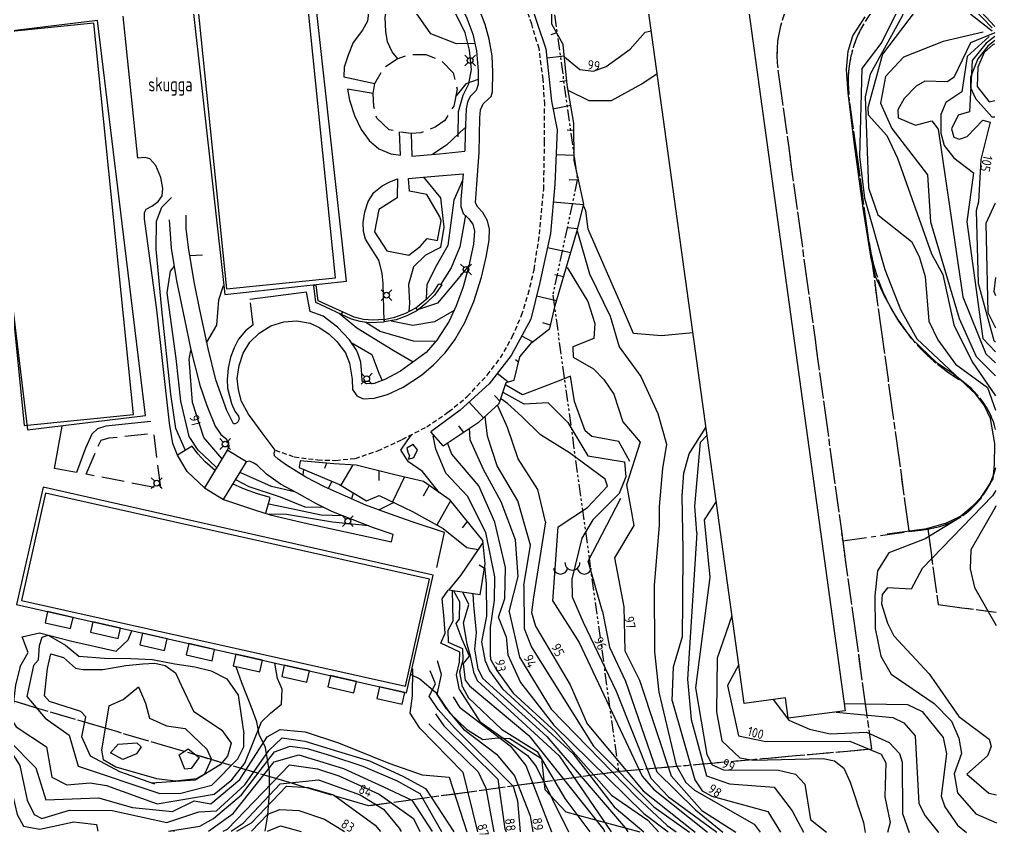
# Model space of a CAD drawing. Header units: metres. Extents: x 148035 to 148980, y 6395313 to 6395676.
# Drawn here: x 148349.6 to 148451.9, y 6395348.4 to 6395433.8 of the extents above; entities that cross this region are included whole.
import ezdxf

# ---------------------------------------------------------------- set-up
doc = ezdxf.new("R2010")
doc.units = ezdxf.units.M
for name, pattern in [('CENTERX2', [4, 2.5, -0.5, 0.5, -0.5]), ('DASHED', [0.75, 0.5, -0.25]), ('PHANTOM', [2.5, 1.25, -0.25, 0.25, -0.25, 0.25, -0.25]), ('Specialområde', [3.2, 2.4, -0.8])]:
    doc.linetypes.add(name, pattern=pattern)
for name, color, linetype in [('M-BEF-BELYSNINGSSTOLPE', 4, 'Continuous'), ('M-BEF-MARKLINJE', 4, 'Continuous'), ('M-BEF-MUR', 4, 'Stödmur'), ('M-BEF-NIVÅKURVA-PRIMÄR-0.5M', 250, 'Continuous'), ('M-BEF-NIVÅKURVA-PRIMÄR-1.0M', 250, 'Continuous'), ('M-BEF-SLÄNT', 4, 'Continuous'), ('M-BEF-TRAPPA', 4, 'Continuous'), ('M-BEF-VÄGKANT', 13, 'DASHED'), ('M-BEF-VÄGKANTSTÖD', 13, 'Continuous'), ('M-GR-ANVÄNDNINGSGRÄNS', 4, 'CENTERX2'), ('M-GR-FASTIGHETSGRÄNS', 3, 'PHANTOM'), ('M-HUS-SOCKEL', 1, 'Continuous'), ('M-HUS-YTTER', 3, 'Continuous')]:
    doc.layers.add(name, color=color, linetype=linetype)
doc.layers.add('M-BEF-HÄCK', color=4, linetype='Häck', lineweight=18)
doc.layers.add('M-BEF-SPECIALOMRÅDE', color=4, linetype='Specialområde', lineweight=25)
doc.styles.add('ISO', font='iso.shx', dxfattribs={"height": 2.5})
doc.linetypes.add('Häck', pattern='A,10,[103,sma.shx,S=0.2,R=0,X=0,Y=0],0', length=10)
doc.linetypes.add('Stödmur', pattern='A,3,[104,sma.shx,S=1,R=0,X=0,Y=0],3', length=6)

# ---------------------------------------------------------------- blocks, each defined once
blk = doc.blocks.new('PRI_M_BERG')
for centre, radius, start, end in [((-1.25, 0.43), 0.765, 192.2902, 347.7098), ((0, 0.87), 0.784, 180, 0), ((1.25, 0.43), 0.765, 192.2902, 347.7098)]:
    blk.add_arc(centre, radius, start, end)
blk = doc.blocks.new('PRI_L_BELYS')
for points in [[(-0.21, 0.21, 0), (-0.57, 0.57, 0)], [(0.21, 0.21, 0), (0.57, 0.57, 0)], [(-0.21, -0.21, 0), (-0.57, -0.57, 0)], [(0.21, -0.21, 0), (0.57, -0.57, 0)]]:
    blk.add_polyline3d(points)
blk.add_circle((0, 0), 0.3)

msp = doc.modelspace()

# ---------------------------------------------------------------- linework, layer by layer
at = {"layer": 'M-BEF-HÄCK', "lineweight": -3, "flags": 128}
msp.add_lwpolyline([(148395.52, 6395421.55), (148395.54, 6395424.22), (148396.04, 6395425.91), (148396.62, 6395427.09), (148396.89, 6395428.59), (148396.7, 6395430.63), (148396.24, 6395432.45), (148394.28, 6395436.46), (148391.35, 6395442.27), (148389.35, 6395446.04), (148388.62, 6395447.72)], dxfattribs=at)
at = {"layer": 'M-BEF-MARKLINJE', "lineweight": -3, "flags": 128}
for points in [[(148375.29, 6395348.78), (148375.58, 6395350.46), (148375.73, 6395352.8), (148375.76, 6395355.02), (148375.34, 6395357.56), (148374.67, 6395358.91), (148374.42, 6395360.25), (148373.81, 6395361.86), (148372.86, 6395364.34), (148372.26, 6395366.02)], [(148390.54, 6395365.22), (148391.49, 6395364.76), (148393.12, 6395363.36), (148394.6, 6395361.21), (148396.37, 6395359.5), (148398.09, 6395358.4), (148399.67, 6395358.57)], [(148399.67, 6395358.57), (148400.93, 6395358.52), (148404.22, 6395356.41), (148404.6, 6395353.17), (148406.77, 6395350.82), (148414.53, 6395348.71), (148414.53, 6395348.71)]]:
    msp.add_lwpolyline(points, dxfattribs=at)
at = {"layer": 'M-BEF-MUR', "lineweight": -3, "flags": 128}
for points in [[(148389.17, 6395429.73), (148388.59, 6395430.47), (148388.11, 6395431.5), (148387.92, 6395432.6), (148387.86, 6395434.07), (148388.05, 6395435.17), (148388.38, 6395436.26), (148389.05, 6395437.43), (148389.38, 6395438.47), (148389.43, 6395439.59), (148389.27, 6395440.49), (148388.73, 6395441.66), (148387.92, 6395442.55), (148386.84, 6395443.07), (148385.66, 6395443.22), (148384.31, 6395442.82), (148383.23, 6395442.11), (148382.53, 6395441.23), (148382.05, 6395440.15)], [(148366.11, 6395388.18), (148365.62, 6395389.41), (148365.28, 6395391.53), (148363.93, 6395403.41), (148362.64, 6395412.95), (148362.64, 6395413.63), (148362.82, 6395413.97), (148363.43, 6395414.29), (148364.09, 6395414.76), (148364.5, 6395415.37), (148364.57, 6395416.15), (148364.36, 6395417.3), (148363.84, 6395418.54), (148363.2, 6395419.25), (148362.71, 6395419.39), (148361.96, 6395419.31), (148360.43, 6395434.19)], [(148380.02, 6395403.26), (148379.63, 6395405.28), (148373.67, 6395404.52)], [(148384.87, 6395399.19), (148384.12, 6395400.29), (148382.85, 6395401.62), (148381.37, 6395402.77), (148380.02, 6395403.26)], [(148353.21, 6395386.78), (148354.04, 6395391.25)], [(148370.04, 6395386.59), (148369.02, 6395387.49), (148368.25, 6395388.35), (148367.64, 6395389.12), (148366.11, 6395388.18)], [(148375.36, 6395382.1), (148375.83, 6395383.76), (148374.48, 6395384.14), (148373.13, 6395384.62), (148371.92, 6395385.17)]]:
    msp.add_lwpolyline(points, dxfattribs=at)
at = {"layer": 'M-BEF-MUR', "linetype": 'Continuous', "lineweight": -3, "flags": 128}
for points in [[(148380.63, 6395405.99), (148380.35, 6395405.95)], [(148380.35, 6395405.95), (148380.56, 6395404.22), (148384.3, 6395402.48), (148385.19, 6395402.22), (148386.18, 6395402.1), (148387.76, 6395402.15)], [(148387.75, 6395402.4), (148386.58, 6395402.33), (148385.59, 6395402.42), (148384.6, 6395402.67), (148380.83, 6395404.38), (148380.63, 6395405.99)], [(148387.75, 6395402.4), (148388.86, 6395402.64), (148390.01, 6395403.06), (148391.06, 6395403.63), (148392.34, 6395404.68), (148392.95, 6395405.32), (148393.47, 6395406.16)], [(148393.8, 6395406.03), (148393.04, 6395404.96), (148392.13, 6395404.1), (148391.18, 6395403.31), (148390.12, 6395402.8), (148389.01, 6395402.36), (148387.76, 6395402.15)], [(148393.47, 6395406.16), (148393.8, 6395406.03)], [(148391.06, 6395403.63), (148391.25, 6395403.37)], [(148383.43, 6395403.21), (148383.23, 6395402.98)], [(148387.75, 6395402.4), (148387.76, 6395402.15)], [(148387.75, 6395402.4), (148387.76, 6395402.15)]]:
    msp.add_lwpolyline(points, dxfattribs=at)
at = {"layer": 'M-BEF-NIVÅKURVA-PRIMÄR-0.5M', "lineweight": -3}
for points in [[(148445.75, 6395437.37), (148443.7, 6395437.41), (148442.94, 6395436.81), (148442.02, 6395434.21), (148438.66, 6395428.11), (148438.14, 6395425.74), (148438.5, 6395416.21), (148439.48, 6395413.38), (148443, 6395410.57), (148443.8, 6395409.02), (148444.42, 6395406.91), (148444.8, 6395402.22), (148445.74, 6395400.28), (148447.61, 6395397.74), (148450.96, 6395395.29), (148451.81, 6395392.92)], [(148451.44, 6395432.98), (148449.43, 6395435.07)], [(148450.49, 6395432.5), (148446.3, 6395431.54), (148442.16, 6395429.89), (148440.28, 6395427.88), (148439.74, 6395425.07), (148440.93, 6395422.44), (148444.66, 6395417.58), (148444.99, 6395412.66), (148448, 6395402.5), (148449.78, 6395398.53), (148451.8, 6395396.5)], [(148451.13, 6395432.07), (148448.82, 6395429.98), (148448.28, 6395426.25), (148446.58, 6395425.14), (148446.08, 6395423.9), (148446.06, 6395421.92), (148446.41, 6395420.65), (148447.43, 6395419.36), (148449.49, 6395417.77), (148448.79, 6395412.64), (148450.48, 6395400.42), (148451.79, 6395399.02)], [(148451.73, 6395431.63), (148450.98, 6395431.06), (148449.96, 6395429.71), (148449.18, 6395427.8), (148449.18, 6395426.73), (148449.7, 6395425.56), (148451.43, 6395423.64), (148451.74, 6395423.63)], [(148407.01, 6395426.43), (148409.18, 6395425.37), (148411.58, 6395425.34), (148414.76, 6395427.09), (148416.34, 6395428.19)], [(148397.6, 6395427.56), (148396.31, 6395427.1), (148395.3, 6395425.86)], [(148395.95, 6395416.99), (148395.04, 6395414.91), (148394.42, 6395410.16), (148393.29, 6395408.15), (148392.21, 6395406.07), (148392.17, 6395404.59)], [(148366.93, 6395388.68), (148365.94, 6395390.99), (148365.41, 6395394.6), (148364.46, 6395403.45), (148363.86, 6395409.79), (148363.89, 6395412.7), (148364.47, 6395414.19), (148365.46, 6395415.19)], [(148451.76, 6395414.6), (148451.74, 6395414.52), (148450.78, 6395412.46)], [(148450.78, 6395412.46), (148450.98, 6395403.16), (148451.79, 6395401.53)], [(148407.96, 6395411.69), (148409.25, 6395407.21), (148411.42, 6395402.76), (148412.38, 6395399.53), (148414.64, 6395396.44), (148416.41, 6395392.57), (148417.33, 6395389.36), (148416.92, 6395386.79), (148416.55, 6395382.83), (148416.57, 6395380.86)], [(148396.66, 6395408.12), (148395.01, 6395406.11), (148393.35, 6395404.13), (148391.44, 6395403.48)], [(148369.16, 6395399.96), (148370.21, 6395401.83), (148370.43, 6395404.47), (148370.91, 6395405.98)], [(148393.08, 6395400.1), (148390.82, 6395400.14), (148387.32, 6395401.14), (148385.85, 6395402.11)], [(148384.31, 6395399.99), (148386.45, 6395398.73), (148387.19, 6395396.78), (148387.56, 6395396.02)], [(148370.76, 6395387.85), (148368.85, 6395390.03), (148367.66, 6395393.71), (148367.33, 6395398.26), (148367.51, 6395399.15)], [(148413.49, 6395387.54), (148412.35, 6395389.64), (148409.52, 6395390.15), (148408.8, 6395390.75), (148407.68, 6395393.83), (148407.28, 6395396.47), (148406.43, 6395396.13)], [(148406.43, 6395396.13), (148404.43, 6395395.34), (148402.23, 6395394.52), (148400.5, 6395395.53)], [(148407.18, 6395388.43), (148404.14, 6395390.33), (148402.16, 6395392.25), (148400.68, 6395393.6), (148400.06, 6395394.06)], [(148402.37, 6395374.52), (148403.1, 6395378.75), (148401.77, 6395383.4), (148399.61, 6395387.08), (148398.57, 6395390.19), (148398.34, 6395392.26)], [(148393.54, 6395384.26), (148391.77, 6395386.48), (148390.29, 6395387.5), (148389.5, 6395388.72), (148390.18, 6395389.71), (148390.65, 6395390.36)], [(148400.54, 6395369.21), (148399.73, 6395371.21), (148400.38, 6395373.17), (148400.47, 6395376.44), (148399.34, 6395381.17), (148397.68, 6395384.98), (148394.83, 6395388.31), (148394.4, 6395389.5)], [(148420.52, 6395380.06), (148420.3, 6395382.84), (148420.88, 6395389.55), (148421.58, 6395390.3)], [(148405.43, 6395372.88), (148405.99, 6395380.67), (148409.04, 6395382.71), (148411.14, 6395384.95), (148410.91, 6395385.67), (148407.18, 6395388.43)], [(148378.36, 6395384.34), (148375.96, 6395384.9), (148372.75, 6395386.36)], [(148379.3, 6395386.7), (148379.23, 6395386.11)], [(148384.52, 6395384.2), (148384.34, 6395383.61)], [(148451.82, 6395384.48), (148451.5, 6395383.92), (148444.11, 6395376.31), (148442.96, 6395374.15), (148440.49, 6395374.28), (148439.94, 6395373.59), (148439.84, 6395372.62), (148440.48, 6395370.58), (148441.14, 6395369.26), (148444.86, 6395365.28), (148447.94, 6395360.82), (148451.15, 6395358.42), (148451.35, 6395357.67), (148450.95, 6395356.7), (148448.79, 6395354.78), (148451.09, 6395352.76), (148451.89, 6395352.62)], [(148410.63, 6395371.83), (148409.14, 6395377.08), (148412.54, 6395383.68)], [(148383.45, 6395381.82), (148381.17, 6395381.91), (148377.51, 6395382.66), (148375.66, 6395383.07)], [(148416.57, 6395380.86), (148416.03, 6395374.54), (148416.09, 6395367.59), (148416.52, 6395363.36), (148418.34, 6395355.7), (148419.35, 6395353.9), (148420.26, 6395353.09), (148426.51, 6395349.52), (148427.13, 6395348.69)], [(148420.52, 6395380.06), (148419.54, 6395364.71), (148419.92, 6395360.5), (148421.52, 6395354.6), (148423.93, 6395353.75), (148428.61, 6395353.41), (148430.5, 6395350.92), (148431.67, 6395348.68)], [(148398.37, 6395366.56), (148397.99, 6395368.63), (148398.52, 6395371.33), (148398.49, 6395374.71), (148398.3, 6395376.56)], [(148395.97, 6395363.91), (148395.69, 6395365.5), (148396.03, 6395366.75), (148396.01, 6395367.9), (148394.5, 6395368.57), (148394.45, 6395369.84), (148394.99, 6395370.84), (148394.95, 6395372.48), (148394.9, 6395373.97)], [(148402.37, 6395374.52), (148402.41, 6395370.02), (148403.18, 6395368.06), (148409.67, 6395357.71), (148416.01, 6395351.33), (148419.73, 6395348.7)], [(148397.17, 6395365.33), (148396.84, 6395366.99), (148396.46, 6395368.39), (148396.08, 6395370.62), (148396.61, 6395372.54), (148396, 6395373.84)], [(148405.43, 6395372.88), (148408.2, 6395368.58), (148414.8, 6395354.56), (148415.96, 6395353.21), (148421.61, 6395348.7)], [(148410.63, 6395371.83), (148411.37, 6395368.08), (148413.05, 6395364.5), (148416.31, 6395355.01), (148420.36, 6395351.04), (148423.25, 6395348.7)], [(148424.19, 6395371.37), (148422.64, 6395366.92), (148422.58, 6395361.3), (148423.13, 6395358.27), (148425.03, 6395356.49), (148426.43, 6395356.22), (148433.75, 6395356.41), (148434.94, 6395356.15), (148435.92, 6395355.39), (148436.57, 6395353.93), (148437.98, 6395349.7), (148438.15, 6395348.67)], [(148351.03, 6395366.14), (148351.56, 6395366.74), (148351.64, 6395368.24), (148351.94, 6395369.13), (148352.56, 6395369.32), (148354.38, 6395368.29), (148355.76, 6395367.12), (148358.46, 6395366.93), (148361.21, 6395366.89), (148363.49, 6395366.78), (148365.84, 6395366.33), (148367.93, 6395366), (148369.63, 6395365.59), (148371.27, 6395364.76), (148372.47, 6395363.05), (148372.76, 6395360.88), (148373.04, 6395358.99)], [(148400.54, 6395369.21), (148400.71, 6395367.27), (148402.04, 6395364.39), (148405.54, 6395359.91), (148414.95, 6395350.65), (148417.51, 6395348.71)], [(148348.46, 6395366.25), (148347.82, 6395363.95), (148347.7, 6395360.47), (148348.43, 6395358.31), (148351.26, 6395355.44), (148352.31, 6395352.09), (148357.84, 6395352.3), (148361.4, 6395351.27), (148365.58, 6395350.86), (148367.86, 6395351.96), (148369.61, 6395351.65), (148372.65, 6395354.22), (148375.5, 6395358.69), (148376.87, 6395359.44), (148378.34, 6395359.32), (148379.49, 6395359.21), (148382.97, 6395358.04), (148388.25, 6395355.93), (148391.73, 6395354.7), (148394.57, 6395354.46), (148396.42, 6395348.74)], [(148351.03, 6395366.14), (148350.33, 6395362.89), (148352.24, 6395360.62), (148354.74, 6395358.84), (148355.69, 6395355.6), (148364.24, 6395352.73), (148366.44, 6395352.77), (148369.71, 6395353.61), (148372.42, 6395356.37), (148373.06, 6395357.64), (148373.04, 6395358.99)], [(148398.37, 6395366.56), (148398.78, 6395365.59), (148400.14, 6395363.71), (148407.53, 6395356.92), (148411.85, 6395351.34), (148414.94, 6395348.71)], [(148346.07, 6395365.29), (148346.01, 6395359.65), (148348.59, 6395353.69), (148349.3, 6395350.54), (148349.99, 6395349.32), (148351.7, 6395349.01), (148355.25, 6395349.78), (148357.61, 6395349.49), (148357.76, 6395348.81)], [(148393.42, 6395361.55), (148392.48, 6395362.95), (148393.12, 6395364.25), (148392.59, 6395365.61)], [(148397.17, 6395365.33), (148397.5, 6395364.58), (148406.09, 6395356.68), (148411.55, 6395348.72)], [(148358.92, 6395361.93), (148360.43, 6395362.59), (148362.03, 6395363.92), (148362.75, 6395362.21), (148363.17, 6395360.62), (148364.96, 6395359.83), (148366.92, 6395359.57)], [(148395.97, 6395363.91), (148396.58, 6395362.76), (148400.06, 6395359.49), (148403.79, 6395357.13), (148406.68, 6395352.22), (148409.29, 6395348.72)], [(148394.97, 6395362.86), (148395.66, 6395361.79), (148400.94, 6395357.72), (148402.6, 6395355.67), (148405.28, 6395348.73)], [(148358.92, 6395361.93), (148358.14, 6395357.29), (148358.32, 6395356.3), (148359.64, 6395355.55), (148363.91, 6395354.33), (148365.88, 6395354.07), (148368.09, 6395354.3), (148368.98, 6395354.79), (148369.66, 6395356.34), (148369.22, 6395357.35), (148366.92, 6395359.57)], [(148428.52, 6395362.6), (148430.16, 6395360.43), (148432.3, 6395359.48), (148434.47, 6395359.01), (148438.28, 6395359.16), (148440.67, 6395358.1), (148441.75, 6395356.92), (148442.01, 6395356.04), (148442.06, 6395350.65), (148442.76, 6395348.67)], [(148435.94, 6395362.19), (148442.58, 6395362.06), (148444.12, 6395361.34), (148446.33, 6395358.6), (148446.66, 6395356.91), (148446.1, 6395352.47), (148446.49, 6395351.36), (148447.8, 6395349.44), (148448.77, 6395348.66)], [(148393.42, 6395361.55), (148395.11, 6395359.61), (148401.26, 6395353.5), (148401.73, 6395351.98), (148401.99, 6395348.73)], [(148392.45, 6395360.03), (148397.62, 6395355.02), (148398.4, 6395353.29), (148399.26, 6395348.74)], [(148365.15, 6395348.79), (148368.46, 6395349.33), (148369.86, 6395350.12), (148372.82, 6395352.62), (148376.25, 6395357.1), (148377.9, 6395357.69), (148379.69, 6395357.46), (148382.14, 6395356.73), (148385.52, 6395355.62), (148389.11, 6395354.07), (148391.5, 6395352.74), (148393.75, 6395348.75)], [(148370.88, 6395348.78), (148371.36, 6395349.02), (148377.84, 6395355.74), (148380.77, 6395355.33), (148383, 6395354.6), (148387.24, 6395352.66), (148390.82, 6395350.11), (148391.48, 6395348.75)], [(148372.33, 6395348.78), (148373.86, 6395349.66), (148377.52, 6395353.5), (148379.79, 6395353.37), (148382.46, 6395352.6), (148386.8, 6395349.44), (148387.37, 6395348.76)], [(148375.55, 6395348.78), (148376.88, 6395349.37), (148379.05, 6395348.77)]]:
    msp.add_lwpolyline(points, dxfattribs=at)
at = {"layer": 'M-BEF-NIVÅKURVA-PRIMÄR-1.0M', "lineweight": -3}
for points in [[(148397.24, 6395431.34), (148395.34, 6395431.28), (148392.63, 6395432.34), (148391.12, 6395434.56), (148390.62, 6395438.44), (148389.88, 6395441.3), (148388.55, 6395442.91), (148386.25, 6395443.78), (148384, 6395443.82), (148381.21, 6395443.2), (148379.45, 6395442.52)], [(148451.72, 6395433.1), (148448.91, 6395436.17), (148444.98, 6395438.09), (148443.8, 6395437.83), (148442.66, 6395437.07), (148439.9, 6395431.46), (148437.78, 6395428.71), (148437.56, 6395419.49), (148438.07, 6395415.13), (148440.19, 6395407.65), (148441.83, 6395403.46), (148443.57, 6395400.37), (148449.79, 6395394.53)], [(148451.45, 6395432.62), (148449.22, 6395434.37), (148448.99, 6395435.31), (148447.93, 6395436.64), (148446.85, 6395437.27), (148444.6, 6395437.03), (148443.94, 6395436.62), (148443.37, 6395434.71), (148439.95, 6395430.22), (148438.44, 6395424.59), (148438.45, 6395423.84), (148440.42, 6395421.69), (148441.54, 6395419.3), (148445.1, 6395409.3), (148446.29, 6395407.13), (148447.42, 6395401.85), (148449.37, 6395397.96), (148451.8, 6395394.42)], [(148406.63, 6395429.92), (148408.26, 6395428.61), (148409.68, 6395428.43), (148411.02, 6395428.91), (148413.53, 6395430.74), (148415.11, 6395432.51), (148415.73, 6395432.66)], [(148451.72, 6395432.43), (148449.17, 6395431.39), (148447.43, 6395427.75), (148446.75, 6395427.31), (148444.41, 6395427.37), (148443.49, 6395426.85), (148442.23, 6395425.58), (148441.57, 6395424.38), (148441.6, 6395423.54), (148443.43, 6395422.77), (148445.13, 6395423.24), (148445.79, 6395422.37), (148448.37, 6395404.79), (148450.78, 6395398.81), (148451.8, 6395397.86)], [(148451.72, 6395432.05), (148450.83, 6395431.37), (148449.35, 6395429.56), (148449.09, 6395424.17), (148447.87, 6395423.81), (148447.18, 6395422.39), (148447.43, 6395421.51), (148448.04, 6395421.31), (148448.82, 6395421.58), (148450.48, 6395423.3), (148451.25, 6395423.1), (148450.25, 6395419.18), (148450.03, 6395414.74)], [(148451.73, 6395431.27), (148451.55, 6395431.24), (148450.6, 6395430.38), (148449.93, 6395428.85), (148449.86, 6395426.83), (148451.12, 6395425.2), (148451.74, 6395425.35)], [(148396.22, 6395422.51), (148394.29, 6395420.69), (148392.84, 6395419.72)], [(148391.86, 6395417.31), (148393.64, 6395415.15), (148394, 6395412.08), (148393.66, 6395409.94), (148392.07, 6395409.16), (148390.83, 6395407.92), (148390.3, 6395406.06), (148390.42, 6395404.12), (148390.34, 6395403.24)], [(148420.09, 6395401), (148416.81, 6395400.71), (148413.86, 6395400.93), (148412.53, 6395404.12), (148410.79, 6395408.04), (148409.13, 6395411.87), (148408.88, 6395413.78), (148408.66, 6395414.27)], [(148450.03, 6395414.74), (148449.76, 6395413.82), (148449.98, 6395406.22), (148451.64, 6395400.21), (148451.79, 6395400.03)], [(148396.26, 6395413.33), (148395.68, 6395410.03), (148394.77, 6395407.82), (148393.7, 6395406.1)], [(148367.41, 6395409.11), (148368.71, 6395409.19)], [(148370.16, 6395386.94), (148368.28, 6395388.73), (148367.34, 6395390.16), (148366.44, 6395393.86), (148365.98, 6395398.32), (148365.03, 6395405.2), (148365.37, 6395407.49), (148365.8, 6395408)], [(148406.92, 6395407.85), (148409.1, 6395404.29), (148409.82, 6395402), (148409.71, 6395400.41), (148407.52, 6395399.53), (148407.57, 6395398.47)], [(148451.78, 6395406.82), (148451.63, 6395405.35), (148451.78, 6395404.92)], [(148390.81, 6395397.95), (148388.7, 6395399.17), (148384.9, 6395401.5), (148383.05, 6395403.04)], [(148395.09, 6395403.34), (148393.04, 6395402.16), (148390.76, 6395401.77), (148388.5, 6395402.23)], [(148407.57, 6395398.47), (148409.69, 6395397.23), (148410.76, 6395396.13), (148411.82, 6395394.57), (148412.77, 6395391.7), (148414.56, 6395389.54), (148413.15, 6395385.09), (148413.9, 6395380.84), (148411.87, 6395377.42), (148412.86, 6395372.31)], [(148404.95, 6395393.68), (148402.41, 6395393.53), (148400.21, 6395394.76)], [(148404.66, 6395381.2), (148403.84, 6395384.59), (148401.78, 6395387.82), (148400.66, 6395391.09), (148399.65, 6395393.38)], [(148404.95, 6395393.68), (148406.99, 6395391.62), (148409.09, 6395388.13), (148412.92, 6395387.48), (148413.08, 6395385.93), (148412.36, 6395384.16), (148409.63, 6395381.43), (148408.47, 6395379.51), (148407.43, 6395375.2), (148407.46, 6395373.34), (148408.59, 6395370.68)], [(148400.85, 6395371.77), (148401.8, 6395375.49), (148401.5, 6395379.32), (148400.01, 6395383.32), (148398.15, 6395386.7), (148396.77, 6395389.81), (148396.7, 6395391.03)], [(148417.91, 6395362.45), (148418.05, 6395366), (148419.02, 6395369.21), (148419.04, 6395372.89), (148419.09, 6395378.3), (148418.96, 6395383.95), (148419.15, 6395386.32), (148419.7, 6395388.35), (148421.45, 6395391.11)], [(148398.9, 6395367.08), (148398.88, 6395370.13), (148399.33, 6395372.99), (148399.35, 6395375.45), (148398.39, 6395380.08), (148396.49, 6395383.91), (148394.22, 6395386.31), (148393.18, 6395388.81), (148392.9, 6395390.22)], [(148381.35, 6395382.72), (148379.47, 6395382.76), (148376.91, 6395383.81), (148373.61, 6395384.89), (148372.28, 6395385.58)], [(148382.27, 6395385.46), (148381.91, 6395384.74)], [(148451.24, 6395385.24), (148449.88, 6395383.23), (148447.75, 6395381.45), (148444.43, 6395379.42), (148440.62, 6395377.95), (148439.43, 6395376.07), (148439.14, 6395373.46), (148439.19, 6395370.04), (148439.77, 6395367.12), (148440.86, 6395365.26), (148445.37, 6395362.19), (148447.19, 6395360.31), (148447.97, 6395358.55), (148448.23, 6395356.94), (148447.46, 6395354.79), (148447.82, 6395352.82), (148449.74, 6395350.62), (148451.9, 6395349.66)], [(148388.77, 6395383.22), (148387.23, 6395382.47)], [(148422.54, 6395383.33), (148421.29, 6395381.41), (148421.86, 6395375.42), (148420.36, 6395363.81), (148421.55, 6395356.83), (148422.12, 6395355.76), (148423.3, 6395355.21), (148429.05, 6395355.17), (148430.86, 6395354.76), (148431.81, 6395353.71), (148432.43, 6395350.03), (148434.08, 6395348.68)], [(148451.83, 6395382.87), (148451.77, 6395382.71), (148449.2, 6395378.27), (148449.14, 6395376.28), (148449.6, 6395374.32), (148451.85, 6395370.34)], [(148386.16, 6395380.79), (148382.35, 6395381.18), (148377.53, 6395381.96), (148375.7, 6395382.01)], [(148404.66, 6395381.2), (148403.39, 6395373.31), (148403.2, 6395371.71), (148403.61, 6395370.28), (148407.23, 6395364.13), (148409.03, 6395360.04), (148414.88, 6395353.01), (148420.35, 6395348.7)], [(148395.65, 6395363.62), (148395.34, 6395365.17), (148395.66, 6395366.52), (148395.69, 6395367.55), (148393.68, 6395368.48), (148394.16, 6395369.56), (148394.01, 6395371.42), (148393.84, 6395373.14), (148394.47, 6395374.04)], [(148396.29, 6395364.59), (148396.08, 6395366.35), (148396.7, 6395367.14), (148395.93, 6395368.88), (148395.31, 6395370.55), (148395.64, 6395371.05), (148395.69, 6395372.84), (148395.05, 6395373.93)], [(148397.62, 6395365.77), (148397.27, 6395367.87), (148397.42, 6395369.62), (148397.16, 6395372.48), (148397.07, 6395373.66)], [(148412.86, 6395372.31), (148412.97, 6395367.7), (148414.49, 6395364.61), (148417.82, 6395354.59), (148421.02, 6395350.97), (148424.61, 6395348.7)], [(148400.85, 6395371.77), (148401.94, 6395367.03), (148405.24, 6395361.58), (148414.21, 6395352.35), (148417.4, 6395349.38), (148418.36, 6395348.71)], [(148408.59, 6395370.68), (148412.07, 6395363.47), (148415.69, 6395354.34), (148417.54, 6395352.4), (148422.6, 6395348.7)], [(148349.64, 6395366.06), (148350.46, 6395367.53), (148349.84, 6395369.16), (148351.65, 6395369.59), (148355.04, 6395368.71), (148359.67, 6395367.65), (148360.93, 6395368.84), (148361.33, 6395369.78)], [(148352.48, 6395365.83), (148352.85, 6395367.37), (148354.18, 6395366.98), (148355.41, 6395365.89), (148356.19, 6395365.75), (148358.27, 6395365.73), (148360.68, 6395366.15), (148362.48, 6395366.33), (148363.73, 6395366.41), (148364.83, 6395366.15), (148365.89, 6395365.39), (148366.48, 6395364.1), (148367.79, 6395361.36), (148370.74, 6395359.37)], [(148398.9, 6395367.08), (148398.9, 6395366.81), (148399.55, 6395365.64), (148401.26, 6395363.25), (148405.71, 6395359.2), (148411.58, 6395352.58), (148415.37, 6395349.94), (148416.49, 6395348.71)], [(148349.64, 6395366.06), (148349.14, 6395364.13), (148348.7, 6395360.5), (148349.2, 6395359.73), (148352.38, 6395357.62), (148352.93, 6395354.46), (148354.51, 6395353.64), (148356.96, 6395353.85), (148358.66, 6395353.57), (148363.98, 6395351.65), (148369.96, 6395352.66), (148371.78, 6395354.16), (148373.16, 6395355.91), (148374.92, 6395360.24)], [(148363.73, 6395353.71), (148360.06, 6395355.02), (148357, 6395356.67), (148356.09, 6395358.68), (148356.52, 6395360.78), (148355.97, 6395361.34), (148352.68, 6395362.38), (148352.17, 6395362.98), (148352.48, 6395365.83)], [(148374.92, 6395360.24), (148375.86, 6395361.17), (148376.99, 6395362.11), (148377.06, 6395363.68), (148376.59, 6395364.8), (148376.29, 6395366.39)], [(148391.49, 6395359.6), (148390.49, 6395361.15), (148390.74, 6395362.99), (148390.75, 6395365.8)], [(148394.3, 6395361.61), (148393.32, 6395363.1), (148393.77, 6395365.22), (148393.33, 6395366.64)], [(148397.62, 6395365.77), (148398.06, 6395364.84), (148404.8, 6395358.71), (148413.05, 6395349.1), (148413.28, 6395348.71)], [(148424.9, 6395366.26), (148423.73, 6395364.06), (148424.86, 6395358.8), (148427.73, 6395358.19), (148436.54, 6395358.21), (148439.83, 6395356.88), (148440.31, 6395355.96), (148440.21, 6395352.41), (148440.77, 6395349.7), (148440.49, 6395348.67)], [(148346.52, 6395365.52), (148346.23, 6395361.84), (148346.7, 6395360.19), (148349.6, 6395355.69), (148350.34, 6395352.06), (148351.1, 6395350.53), (148351.91, 6395350.12), (148354.8, 6395350.98), (148359.27, 6395350.96), (148364.99, 6395349.69), (148368.33, 6395350.82), (148370.2, 6395350.92), (148373.15, 6395353.64), (148375.68, 6395357.24), (148377.08, 6395358.57), (148379.43, 6395358.23), (148382.96, 6395357.16), (148386.23, 6395356.16), (148389.71, 6395354.55), (148392.1, 6395353.28), (148395.05, 6395348.74)], [(148396.29, 6395364.59), (148396.71, 6395364.03), (148402.91, 6395358.82), (148410.77, 6395348.92), (148410.84, 6395348.72)], [(148395.65, 6395363.62), (148397.78, 6395360.29), (148402.76, 6395356.73), (148403.69, 6395355.57), (148407.06, 6395348.72)], [(148417.91, 6395362.45), (148420.29, 6395354.19), (148421.07, 6395353.03), (148422.09, 6395352.46), (148427.93, 6395350.87), (148429.28, 6395348.69)], [(148393.12, 6395361.1), (148393.99, 6395359.84), (148399.68, 6395354.24), (148400.38, 6395349.05), (148400.54, 6395348.73)], [(148394.3, 6395361.61), (148396.05, 6395359.48), (148399.53, 6395356.86), (148401.4, 6395354.61), (148403.04, 6395350.41), (148403.34, 6395348.73)], [(148435.11, 6395361.26), (148441.05, 6395360.69), (148442.2, 6395360.13), (148443.37, 6395358.78), (148443.78, 6395351.7), (148444.44, 6395350.41), (148445.84, 6395348.66)], [(148370.74, 6395359.37), (148371.73, 6395358.02), (148371.34, 6395356.66), (148370.58, 6395355.74), (148367.97, 6395354.13), (148363.4, 6395353.83)], [(148391.49, 6395359.6), (148395.98, 6395354.97), (148397.55, 6395348.74)], [(148369.34, 6395348.79), (148369.37, 6395348.8), (148371.92, 6395350.66), (148376.24, 6395356.07), (148378.82, 6395356.81), (148383.5, 6395355.36), (148387.63, 6395353.48), (148390.67, 6395352.04), (148392.8, 6395348.75)], [(148371.73, 6395348.78), (148372.97, 6395349.64), (148376.87, 6395353.74), (148380.89, 6395354.17), (148385.25, 6395352.59), (148387.7, 6395351.11), (148389.32, 6395349.1), (148389.54, 6395348.75)], [(148373.85, 6395348.78), (148375.58, 6395350.57), (148376.84, 6395351.07), (148378.8, 6395350.96), (148381.52, 6395350.04), (148383.61, 6395348.76)], [(148365.38, 6395348.79), (148365.53, 6395348.86), (148365.77, 6395348.79)]]:
    msp.add_lwpolyline(points, dxfattribs=at)
for points in [[(148390.87, 6395387.94), (148391.25, 6395388.74), (148390.81, 6395389.3), (148390.13, 6395388.94), (148390.27, 6395388.4), (148390.42, 6395388.16), (148390.3, 6395387.77)], [(148359.88, 6395357.92), (148361.84, 6395358.04), (148362.31, 6395357.64), (148361.82, 6395356.89), (148360.39, 6395356.32), (148359.1, 6395357.02)], [(148366.28, 6395356.78), (148367.21, 6395357.43), (148368.38, 6395356.5), (148367.53, 6395355.37), (148366.89, 6395355.3)]]:
    msp.add_lwpolyline(points, close=True, dxfattribs=at)
at = {"layer": 'M-BEF-SLÄNT', "lineweight": -3}
for points in [[(148393.93, 6395389.17), (148397.69, 6395391.7), (148399.81, 6395393.6), (148400.55, 6395395.82), (148401.38, 6395396.07), (148401.95, 6395398.49), (148403.22, 6395400), (148405.11, 6395401.48), (148405.66, 6395403.86), (148406.62, 6395407.09), (148407.95, 6395411.58), (148408.66, 6395414.49), (148408.08, 6395417.22), (148407.67, 6395419.07), (148407.64, 6395422.99), (148406.94, 6395427.01), (148406.51, 6395431.22), (148405.32, 6395433.37), (148405.34, 6395436.64), (148404.38, 6395441.55), (148400.58, 6395449.8)], [(148396.72, 6395448.99), (148400.4, 6395441.4), (148402.96, 6395435.98), (148404.68, 6395430.77), (148405.27, 6395425.3), (148405.87, 6395422.27), (148405.64, 6395416.6), (148405.18, 6395411.41), (148404.06, 6395406.3), (148403.11, 6395402.45), (148401.07, 6395398.64), (148398.75, 6395395.66), (148395.7, 6395392.9), (148392.63, 6395390.64)], [(148405.84, 6395432.44), (148405.22, 6395432.24)], [(148406.64, 6395430), (148404.78, 6395429.8)], [(148406.9, 6395427.41), (148406.16, 6395427.33)], [(148407.32, 6395424.82), (148405.43, 6395424.45)], [(148407.65, 6395422.22), (148406.94, 6395422.24)], [(148407.67, 6395419.59), (148405.76, 6395419.66)], [(148408.12, 6395417), (148407.14, 6395417.04)], [(148408.65, 6395414.43), (148405.47, 6395414.71)], [(148408.03, 6395411.9), (148406.92, 6395412)], [(148407.3, 6395409.39), (148404.85, 6395409.93)], [(148406.56, 6395406.88), (148405.65, 6395407.08)], [(148405.81, 6395404.36), (148403.71, 6395404.87)], [(148405.19, 6395401.8), (148404.36, 6395402.06)], [(148403.3, 6395400.06), (148402.16, 6395400.67)], [(148401.82, 6395397.94), (148401.5, 6395398.19)], [(148400.71, 6395395.87), (148399.59, 6395396.74)], [(148399.89, 6395393.83), (148399.32, 6395394.46)], [(148398.15, 6395392.11), (148396.65, 6395393.76)], [(148393.93, 6395389.17), (148392.63, 6395390.64)], [(148396.07, 6395390.61), (148395.58, 6395391.28)], [(148378.96, 6395387.61), (148378.86, 6395386.9)], [(148397.81, 6395373.57), (148398.34, 6395376.8), (148398.08, 6395379.26), (148394.66, 6395383.48), (148391.86, 6395385.44), (148388.88, 6395386.15), (148384.82, 6395387.15), (148382.49, 6395387.27), (148378.96, 6395387.61)], [(148381.72, 6395387.34), (148381.49, 6395386.78)], [(148378.86, 6395386.9), (148383.08, 6395385.11), (148385.92, 6395383.41), (148387.23, 6395383.97), (148390.73, 6395382.3), (148393.92, 6395380.5), (148396.41, 6395378.51), (148397.62, 6395378.3), (148395.76, 6395375.6), (148394.51, 6395374.05)], [(148384.49, 6395387.17), (148383.21, 6395385.04)], [(148387.19, 6395386.57), (148387.2, 6395385.53)], [(148389.88, 6395385.91), (148388.63, 6395383.3)], [(148392.46, 6395385.02), (148391.83, 6395383.9)], [(148394.71, 6395383.41), (148393.28, 6395380.86)], [(148396.46, 6395381.26), (148395.92, 6395380.58)], [(148398.1, 6395379.06), (148397.62, 6395378.3)], [(148398.26, 6395376.31), (148397.71, 6395376.68)], [(148397.81, 6395373.57), (148394.51, 6395374.05)]]:
    msp.add_lwpolyline(points, dxfattribs=at)
at = {"layer": 'M-BEF-SPECIALOMRÅDE', "lineweight": -3, "flags": 128}
for points in [[(148386.6, 6395426.08), (148386.77, 6395427.13), (148387.76, 6395428.86), (148389.11, 6395429.71), (148390.31, 6395430.17), (148392.12, 6395430.19), (148393.79, 6395429.48), (148394.99, 6395428.25), (148395.4, 6395426.53), (148395.04, 6395424.77), (148394.1, 6395423.27), (148393.11, 6395422.55), (148391.61, 6395421.97), (148390.59, 6395421.91), (148389.35, 6395422.06), (148388.27, 6395422.29), (148386.98, 6395423.5), (148386.67, 6395424.74)], [(148356.53, 6395386.2), (148357.8, 6395389.11), (148358.11, 6395389.75), (148358.96, 6395390), (148363.59, 6395390.5), (148364.34, 6395384.67)]]:
    msp.add_lwpolyline(points, close=True, dxfattribs=at)
at = {"layer": 'M-BEF-TRAPPA', "lineweight": -3}
msp.add_lwpolyline([(148371.32, 6395388.72), (148368.94, 6395384.77), (148370.94, 6395383.56), (148373.32, 6395387.51)], close=True, dxfattribs=at)
at = {"layer": 'M-BEF-VÄGKANT', "lineweight": -3}
msp.add_lwpolyline([(148376.34, 6395388.72), (148378.34, 6395388.02), (148380.8, 6395387.7), (148382.7, 6395387.65), (148384.74, 6395387.85), (148387.09, 6395388.66), (148389.64, 6395389.84), (148392.21, 6395391.16), (148394.51, 6395392.74), (148396.45, 6395394.33), (148398.56, 6395396.59), (148399.94, 6395398.39), (148401.18, 6395400.58), (148402.15, 6395402.85), (148402.85, 6395405.08), (148403.46, 6395407.63), (148404.03, 6395411.35), (148404.47, 6395416.04), (148404.56, 6395421.01), (148404.57, 6395424.97), (148404.42, 6395427.59), (148403.98, 6395430.79), (148403.21, 6395433.36), (148402.05, 6395436.75)], dxfattribs=at)
at = {"layer": 'M-BEF-VÄGKANTSTÖD', "lineweight": -3}
for points in [[(148388.21, 6395449.28), (148389.05, 6395448.05), (148391.15, 6395444.03), (148393.73, 6395439.14), (148395.78, 6395435.26), (148396.4, 6395433.99), (148397.03, 6395432.31), (148397.42, 6395430.56), (148397.62, 6395428.46), (148397.62, 6395427.05), (148397.38, 6395426.4), (148396.78, 6395425.79), (148396.49, 6395425.18), (148396.35, 6395424.49), (148396.24, 6395421.98), (148396.19, 6395420.05)], [(148379.81, 6395440.08), (148380.59, 6395440.23), (148381.65, 6395440.24), (148382.71, 6395440), (148384.05, 6395439.35), (148385.02, 6395438.37), (148385.75, 6395437.07), (148386.1, 6395435.96), (148386.15, 6395434.86), (148386.01, 6395433.68), (148385.48, 6395432.71), (148384.52, 6395431.44), (148383.97, 6395430.1), (148383.58, 6395428.85), (148383.52, 6395427.82), (148386.77, 6395427.13)], [(148376.34, 6395388.72), (148374.97, 6395390.52), (148373.54, 6395392.5), (148372.82, 6395393.81), (148372.49, 6395395.03), (148372.36, 6395396.23), (148372.55, 6395397.58), (148372.97, 6395398.87), (148373.67, 6395400.02), (148374.67, 6395400.98), (148375.88, 6395401.73), (148377.23, 6395402.15), (148378.61, 6395402.26), (148379.99, 6395402.02), (148381.03, 6395401.55), (148381.99, 6395400.89), (148382.78, 6395400.11), (148383.69, 6395398.93), (148384.14, 6395397.85), (148384.4, 6395396.15), (148384.45, 6395395.07), (148384.88, 6395394.4), (148385.56, 6395394.11), (148386.7, 6395394.17), (148388.1, 6395394.54), (148389.73, 6395395.31), (148391.65, 6395396.57), (148392.93, 6395397.65), (148394.16, 6395398.93), (148395.16, 6395400.28), (148396.22, 6395402.09), (148397.15, 6395404.3), (148397.94, 6395406.84), (148398.44, 6395408.95), (148398.74, 6395410.71), (148398.8, 6395411.88), (148398.58, 6395412.76), (148398.08, 6395413.61), (148397.56, 6395414.19), (148397.34, 6395414.62), (148397.45, 6395416.6), (148397.7, 6395419.9), (148397.79, 6395423.54), (148397.83, 6395424.37), (148398.12, 6395425), (148398.66, 6395425.48), (148398.95, 6395425.77), (148399.09, 6395426.26), (148399.14, 6395428.34), (148399.06, 6395430.02), (148398.75, 6395431.78), (148398.35, 6395433.33), (148397.73, 6395434.87)], [(148440.45, 6395379.96), (148444.61, 6395380.52), (148446.66, 6395381.12), (148448.6, 6395382.02), (148450.32, 6395383.83), (148451.55, 6395385.71), (148451.7, 6395387.21), (148451.73, 6395389.41), (148451.29, 6395392.04), (148450.6, 6395393.44), (148449.29, 6395395.19), (148447.37, 6395396.7), (148445.69, 6395397.84), (148443.01, 6395400.42), (148441.38, 6395402.69), (148440.16, 6395404.85), (148439.24, 6395406.9), (148438.76, 6395408.85), (148437.97, 6395413.83), (148436.99, 6395421), (148436.38, 6395426.15), (148436.2, 6395428.61), (148436.37, 6395430.52), (148436.85, 6395432.13), (148438.14, 6395434.14)], [(148386.6, 6395426.08), (148383.9, 6395426.54), (148384.13, 6395425.39), (148384.64, 6395423.8), (148385.33, 6395422.32), (148386.18, 6395421.17), (148387.18, 6395420.28), (148388.44, 6395419.78), (148389.48, 6395419.64), (148389.35, 6395422.06)], [(148390.59, 6395421.91), (148390.64, 6395419.53), (148393.54, 6395419.77), (148396.19, 6395420.05)], [(148396.04, 6395417.68), (148395.79, 6395414.99), (148395.79, 6395414.26), (148396.02, 6395413.51), (148396.58, 6395412.98), (148397.03, 6395412.41), (148397.23, 6395411.68), (148397.11, 6395410.3), (148396.64, 6395408.04), (148396.03, 6395405.82), (148395.31, 6395403.83), (148394.56, 6395402.22), (148393.26, 6395400.23), (148392.15, 6395398.95), (148389.48, 6395397), (148387.84, 6395396.12), (148386.7, 6395395.69), (148385.92, 6395395.66), (148385.45, 6395395.95), (148385.43, 6395396.66), (148385.32, 6395397.95), (148385.02, 6395398.76), (148384.87, 6395399.19)], [(148387.75, 6395402.23), (148387.66, 6395406.13), (148387.55, 6395407.28), (148387.19, 6395408.63), (148386.4, 6395409.88), (148385.79, 6395410.82), (148385.59, 6395411.63), (148385.55, 6395412.57), (148385.72, 6395413.68), (148386.07, 6395414.78), (148386.68, 6395415.7), (148387.55, 6395416.43), (148388.36, 6395416.85), (148389.16, 6395417.14), (148389.13, 6395415.16), (148387.2, 6395413.92), (148386.75, 6395411.61), (148388.03, 6395409.61), (148390.35, 6395409.16), (148391.52, 6395410.07), (148392.25, 6395410.89), (148393.35, 6395410.68), (148393.72, 6395412.74), (148393.58, 6395413.15), (148392.22, 6395415.5), (148390.4, 6395415.87), (148390.31, 6395417.2), (148392.66, 6395417.38), (148396.04, 6395417.68)], [(148365.22, 6395412.85), (148365.45, 6395409.9), (148366.01, 6395406.46), (148366.85, 6395402.44), (148367.49, 6395399.24), (148368.44, 6395395.52), (148369.17, 6395393.4), (148370.06, 6395391.23), (148370.65, 6395390.35), (148371.14, 6395389.97), (148371.44, 6395389.5), (148371.49, 6395389.04), (148371.32, 6395388.72)], [(148374.03, 6395401.85), (148373.24, 6395401.21), (148372.48, 6395400.35), (148372.03, 6395399.45), (148371.67, 6395398.47), (148371.43, 6395397.3), (148371.3, 6395396.12), (148371.33, 6395395.2), (148371.77, 6395393.61), (148372.1, 6395392.8), (148372.5, 6395392.27), (148372.55, 6395391.96), (148372.4, 6395391.63), (148372.16, 6395391.47), (148371.98, 6395391.46), (148371.29, 6395392.88), (148370.12, 6395396.08), (148369.32, 6395399.37), (148368.46, 6395403.42), (148367.85, 6395406.37), (148367.26, 6395409.95), (148367.02, 6395411.93), (148367.02, 6395413.33)], [(148374.03, 6395401.85), (148373.75, 6395404.15)], [(148363.3, 6395391.71), (148358.59, 6395391.22), (148357.74, 6395390.94), (148357.12, 6395390.4), (148356.46, 6395388.93), (148355.53, 6395386.38), (148353.21, 6395386.78)], [(148393.26, 6395376.44), (148394.06, 6395380.1), (148390.78, 6395381.16), (148388.3, 6395382.04), (148385.83, 6395382.97), (148383.7, 6395383.89), (148381.52, 6395384.89), (148379.56, 6395385.88), (148377.53, 6395387.16), (148376.65, 6395387.76), (148376.27, 6395388.12), (148376.22, 6395388.44), (148376.34, 6395388.72)], [(148368.94, 6395384.77), (148367.13, 6395386.47), (148366.11, 6395388.18)], [(148388.69, 6395379.89), (148386.63, 6395380.59), (148384.4, 6395381.47), (148382.28, 6395382.28), (148380.58, 6395383.13), (148378.6, 6395384.24), (148376.9, 6395385.17), (148375.43, 6395386.21), (148374.45, 6395387.14), (148374.03, 6395387.4), (148373.65, 6395387.57), (148373.32, 6395387.51)], [(148370.94, 6395383.56), (148374.26, 6395382.43), (148375.83, 6395381.95), (148379.69, 6395381.03), (148388.54, 6395379.11), (148388.69, 6395379.89)]]:
    msp.add_lwpolyline(points, dxfattribs=at)
at = {"layer": 'M-GR-ANVÄNDNINGSGRÄNS', "lineweight": -3, "flags": 128}
for points in [[(148433.09, 6395439.3, 0.255138), (148429.01, 6395428.55)], [(148440.55, 6395436.46, 0.255196), (148436.47, 6395425.71)], [(148438.56, 6395410.49, 0.225449), (148447.97, 6395396.13)], [(148451.81, 6395390.88, 0.199007), (148447.97, 6395396.13)]]:
    msp.add_lwpolyline(points, format="xyb", dxfattribs=at)
for points in [[(148429.01, 6395428.55), (148435.79, 6395379.22)], [(148438.56, 6395410.49), (148436.47, 6395425.71)], [(148438.56, 6395410.49), (148442.73, 6395380.18)], [(148435.79, 6395379.22), (148442.73, 6395380.18)], [(148442.73, 6395380.18), (148444.7, 6395380.45)], [(148444.7, 6395380.45), (148445.79, 6395372.53)], [(148435.79, 6395379.22), (148438.8, 6395357.38)], [(148445.79, 6395372.53), (148451.85, 6395371.75)], [(148386.12, 6395351.44), (148348.77, 6395362.46)], [(148438.8, 6395357.38), (148412.31, 6395355.03)], [(148412.31, 6395355.03), (148386.12, 6395351.44)]]:
    msp.add_lwpolyline(points, dxfattribs=at)
at = {"layer": 'M-GR-ANVÄNDNINGSGRÄNS', "lineweight": -3}
msp.add_lwpolyline([(148444.7, 6395380.45, 0.309274), (148451.82, 6395386.89)], format="xyb", dxfattribs=at)
at = {"layer": 'M-GR-FASTIGHETSGRÄNS', "lineweight": -3}
for points in [[(148433.09, 6395439.3, 0.255138), (148429.01, 6395428.55)], [(148440.55, 6395436.46, 0.255196), (148436.47, 6395425.71)], [(148438.56, 6395410.49, 0.225273), (148447.97, 6395396.13)], [(148451.81, 6395390.88, 0.199007), (148447.97, 6395396.13)], [(148444.7, 6395380.45, 0.309274), (148451.82, 6395386.89)]]:
    msp.add_lwpolyline(points, format="xyb", dxfattribs=at)
for points in [[(148405.6, 6395434.33), (148407.99, 6395417.04)], [(148429.01, 6395428.55), (148435.79, 6395379.22)], [(148438.56, 6395410.49), (148436.47, 6395425.71)], [(148407.99, 6395417.04), (148405.42, 6395404.96)], [(148438.56, 6395410.49), (148442.73, 6395380.18)], [(148405.42, 6395404.96), (148412.31, 6395355.03)], [(148442.73, 6395380.18), (148444.7, 6395380.45)], [(148444.7, 6395380.45), (148445.79, 6395372.53)], [(148435.79, 6395379.22), (148438.8, 6395357.38)], [(148445.79, 6395372.53), (148451.85, 6395371.75)], [(148386.12, 6395351.44), (148348.77, 6395362.46)], [(148438.8, 6395357.38), (148412.31, 6395355.03)], [(148412.31, 6395355.03), (148386.12, 6395351.44)]]:
    msp.add_lwpolyline(points, dxfattribs=at)
at = {"layer": 'M-HUS-SOCKEL', "lineweight": -3}
for points in [[(148378.96, 6395443.34), (148367.99, 6395437.56), (148371.23, 6395405.61), (148382.67, 6395406.77)], [(148357.35, 6395433.46), (148345.91, 6395432.3), (148350.06, 6395391.31), (148361.5, 6395392.47)], [(148352.29, 6395384.2), (148349.78, 6395372.98), (148389.98, 6395363.98), (148392.49, 6395375.2)]]:
    msp.add_lwpolyline(points, close=True, dxfattribs=at)
at = {"layer": 'M-HUS-YTTER', "lineweight": -3}
msp.add_lwpolyline([(148422.01, 6395463.32), (148436.05, 6395361.39), (148430.06, 6395360.62), (148429.79, 6395362.77), (148425.46, 6395362.19), (148410.72, 6395468.92)], dxfattribs=at)
for points in [[(148383.81, 6395406.44), (148380.37, 6395437.49), (148367.62, 6395436.08), (148371.06, 6395405.03)], [(148362.75, 6395392.36), (148357.71, 6395433.74), (148345.36, 6395432.24), (148350.4, 6395390.86)], [(148392.88, 6395375.61), (148352.04, 6395384.85), (148349.25, 6395372.53), (148390.09, 6395363.29)], [(148355.17, 6395371.19), (148352.49, 6395371.8), (148352.23, 6395370.64), (148354.9, 6395370.03)], [(148360.15, 6395370.07), (148357.25, 6395370.72), (148357, 6395369.63), (148359.9, 6395368.98)], [(148365.03, 6395368.96), (148362.43, 6395369.55), (148362.15, 6395368.31), (148364.75, 6395367.72)], [(148369.99, 6395367.84), (148367.29, 6395368.45), (148367.02, 6395367.26), (148369.73, 6395366.65)], [(148375.02, 6395366.7), (148372.21, 6395367.34), (148371.93, 6395366.12), (148374.74, 6395365.48)], [(148379.93, 6395365.59), (148377.29, 6395366.19), (148377.02, 6395365.01), (148379.67, 6395364.41)], [(148384.86, 6395364.48), (148382.13, 6395365.09), (148381.86, 6395363.91), (148384.59, 6395363.3)], [(148389.91, 6395363.33), (148387.25, 6395363.93), (148386.98, 6395362.71), (148389.63, 6395362.1)]]:
    msp.add_lwpolyline(points, close=True, dxfattribs=at)

# ---------------------------------------------------------------- block references
at = {"layer": 'M-BEF-BELYSNINGSSTOLPE', "lineweight": -3}
for p in [(148396.76, 6395429.55), (148396.33, 6395407.65), (148388, 6395404.96), (148385.93, 6395396.2), (148371.1, 6395389.36), (148363.93, 6395385.26), (148383.95, 6395381.28)]:
    msp.add_blockref('PRI_L_BELYS', p, dxfattribs=at)
at = {"layer": 'M-BEF-MARKLINJE', "lineweight": -3}
msp.add_blockref('PRI_M_BERG', (148407.48, 6395376.07), dxfattribs=at)

# ---------------------------------------------------------------- texts
at = {"layer": 'M-BEF-NIVÅKURVA-PRIMÄR-1.0M', "lineweight": -3, "style": 'ISO'}
for s, rotation, p in [('99        ', 351.2767, (148408.98, 6395428.64)), ('105       ', 257.8416, (148450.54, 6395419.69)), ('91        ', 283.6855, (148367.34, 6395392.27)), ('97        ', 281.0854, (148412.89, 6395371.2)), ('96        ', 295.8177, (148409.67, 6395368.84)), ('95        ', 296.2676, (148405.21, 6395368.15)), ('94        ', 292.8137, (148402.31, 6395367.03)), ('93        ', 277.1347, (148399.36, 6395366.74)), ('100       ', 345.3698, (148425.74, 6395358.82)), ('99        ', 334.3996, (148423.01, 6395355.56)), ('84        ', 338.3433, (148384.98, 6395352.83)), ('98        ', 325.4705, (148421.57, 6395353)), ('83        ', 329.1911, (148383.13, 6395349.29)), ('87        ', 283.3669, (148397.48, 6395349.44)), ('88        ', 277.664, (148400.39, 6395350.08)), ('89        ', 279.6602, (148403.24, 6395350.11))]:
    msp.add_text(s, height=1, rotation=rotation, dxfattribs=at).set_placement(p)
at = {"layer": 'M-BEF-SPECIALOMRÅDE', "lineweight": -3, "style": 'ISO', "width": 0.8}
msp.add_text('skugga', height=1.5, dxfattribs=at).set_placement((148363.04, 6395426.31))

doc.saveas('drawing.dxf')
